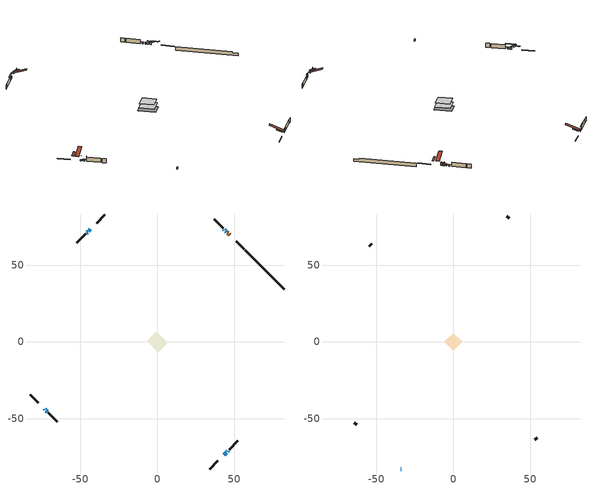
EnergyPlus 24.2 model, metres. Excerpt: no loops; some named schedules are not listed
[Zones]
conditioned space
 floor adiabatic (AdiabaticFloorConstruction): -6.29,0 0,6.29 6.29,0 0,-6.29 z0.84
 floor foundation (Slab1 construction): -6.36,0.97 -0.97,6.36 6.36,-0.97 0.97,-6.36 z-1.26
 wall outside (RimJoist1 construction): 34.17,-82.49 39.38,-77.27 / -82.49,-34.17 -77.27,-39.38 / -34.17,82.49 -39.38,77.27 / 56.4,60.26 51.18,65.47 z0.84:1.14
 wall outside (AdiabaticWallConstruction 1): 47.11,69.55 46.65,70 / 46,70.66 45.58,71.07 z0.84:2.87
 wall outside (AdiabaticWallConstruction): 44.93,71.72 44.65,72 z0.84:2.06; -73.2,-43.46 -72.62,-44.03 / -45.26,71.39 -45.84,70.81 z0.84:1.35; 44,72.66 43.46,73.2 z0.84:1.6; -43.46,73.2 -44.61,72.05 / 45.37,-71.28 45.95,-70.71 / -71.97,-44.69 -71.39,-45.27 z0.84:1.7; 43.46,-73.2 44.71,-71.94 z0.84:2.87
 wall outside (Wall1 construction): 46.6,-70.05 52.4,-64.25 / -70.73,-45.92 -64.93,-51.72 / -46.5,70.16 -52.3,64.36 / 42.8,73.85 37,79.65 z0.84:3.28
 wall foundation (FoundationWall1 construction): 57.05,59.6,-1.26 57.05,59.6,0.84 79.94,36.71,0.84 79.94,36.71,0.28 82.49,34.17,0.28 82.49,34.17,-1.26
 window (WindowConstruction 5): 44.93,71.73 44.65,72 z0.84:2.06
 window (WindowConstruction 7): -73.2,-43.46 -72.62,-44.03 z0.84:1.35
 window (WindowConstruction): 44,72.66 43.46,73.2 z0.84:1.6
 window (WindowConstruction 1): -43.46,73.2 -44.61,72.05 z0.84:1.7
 window (WindowConstruction 2): 43.46,-73.2 44.71,-71.94 z0.84:2.87
 window (WindowConstruction 3): 45.37,-71.28 45.95,-70.71 z0.84:1.7
 window (WindowConstruction 4): -71.96,-44.69 -71.39,-45.27 z0.84:1.7
 window (WindowConstruction 6): -45.27,71.39 -45.84,70.81 z0.84:1.35
 door (Door): 47.11,69.55 46.65,70 z0.84:2.87
 door (Door 1): 45.99,70.66 45.59,71.07 z0.84:2.87
 ceiling adiabatic (AdiabaticFloorConstruction): 0,-6.29 6.29,0 0,6.29 -6.29,0 z0.84
 roof outside (Roof1 construction): 40.66,-75.99,3.28 38.3,-73.63,4.39 37.68,-74.25,4.39 40.04,-76.62,3.28; -75.99,-40.66,3.28 -73.63,-38.3,4.39 -74.25,-37.68,4.39 -76.62,-40.04,3.28; -40.66,75.99,3.28 -38.3,73.63,4.39 -37.68,74.25,4.39 -40.04,76.62,3.28; 49.9,66.75,3.28 47.54,64.39,4.39 48.16,63.77,4.39 50.53,66.13,3.28
attic - vented
 floor to conditioned space (Floor1 construction Reversed): -5.77,0 0,5.77 5.77,0 0,-5.77 z3.28
 wall outside (AdiabaticWallConstruction): -34.17,-82.49 -33.67,-82.49 z0.84:2.06
 wall outside (Wall2 construction): 53.06,-63.59 54.58,-62.07 / -64.27,-52.38 -62.76,-53.9 / -52.96,63.7 -54.47,62.18 / 36.34,80.31 34.82,81.83 z0.84:3.28
 window (WindowConstruction 8): -34.17,-82.49 -33.67,-82.49 z0.84:2.06
 roof outside (Roof2 construction): 42.8,-73.85,3.28 37.18,-68.23,5.93 35.69,-69.71,5.93 41.32,-75.34,3.28; -73.85,-42.8,3.28 -68.23,-37.18,5.93 -69.71,-35.69,5.93 -75.34,-41.32,3.28; -42.8,73.85,3.28 -37.18,68.23,5.93 -35.69,69.71,5.93 -41.32,75.34,3.28; 47.76,68.89,3.28 42.14,63.26,5.93 43.62,61.78,5.93 49.25,67.41,3.28
shading: -70.73,-45.92 -75.09,-41.57 -75.38,-41.86 -71.02,-46.21 z4.02; 43.32,73.34 44.14,72.52 44.43,72.81 43.61,73.63 z1.8; -44.75,71.9 -43.31,73.34 -43.61,73.63 -45.04,72.19 z1.9; 44.86,-71.8 43.31,-73.34 43.61,-73.63 45.15,-72.09 z3.07; 46.09,-70.57 45.23,-71.43 45.52,-71.72 46.38,-70.86 z1.9; -71.25,-45.41 -72.11,-44.55 -72.4,-44.84 -71.54,-45.7 z1.9; -47.73,68.93 -43.38,73.28 -43.67,73.57 -48.02,69.22 z4.02
[Building]
Building 1: Terrain=Suburbs
[Site:Location]
Quebec Intl AP_QC: Latitude {deg}=46.8; Longitude {deg}=-71.38; Time Zone {hr}=-5; Elevation {m}=74; Keep Site Location Information=Yes
[Site:GroundTemperature:Shallow]
0.0108218, -2.24938, -2.43038, -1.3578, 2.94801, 7.23376, 10.9493, 13.303, 13.5029, 11.5886, 7.96783, 3.81355
[Site:WaterMainsTemperature]
Calculation Method=Schedule; Temperature Schedule=mains temperature schedule
[Material] Roughness=Rough; Thermal Absorptance=0.9
Name | Thickness {m} | Conductivity {W/m-K} | Density {kg/m3} | Specific Heat {J/kg-K} | Solar Absorptance | Visible Absorptance
asphalt or fiberglass shingles | 0.00635 | 0.162714 | 1121.4 | 1465.45 | 0.4 | 0.4
ceiling loosefill ins | 0.0846667 | 0.0480833 | 16.02 | 1046.75 | 0.7 | 0.7
ceiling stud and cavity | 0.1397 | 0.105783 | 65.682 | 1177.47 | 0.7 | 0.7
concrete 4.0 in. | 0.1016 | 1.803125 | 2242.8 | 837.4 | 0.7 | 0.7
concrete 8.0 in. | 0.2032 | 1.803125 | 2242.8 | 837.4 | 0.7 | 0.7
door material | 0.04445 | 0.0451087 | 512.64 | 1214.23 | 0.7 | 0.7
door material 1 | 0.04445 | 0.188738 | 512.64 | 1214.23 | 0.7 | 0.7
exterior vertical ins | 0.0070899 | 0.029427 | 32.04 | 1214.23 | 0.7 | 0.7
floor covering | 0.0127 | 0.0433444 | 54.468 | 1339.84 | 0.6 | 0.6
floor rigid ins; wall rigid ins | 0.512978 | 0.029427 | 32.04 | 1214.23 | 0.7 | 0.7
floor stud and cavity | 0.1397 | 1.75129 | 37.0049 | 1207.88 | 0.7 | 0.7
furniture material conditioned space 1 | 0.1524 | 0.115458 | 640.8 | 1214.23 | 0.6 | 0.6
gypsum board | 0.0127 | 0.160291 | 801 | 837.4 | 0.6 | 0.6
gypsum board 1 | 0.0127 | 0.160291 | 801 | 837.4 | 0.7 | 0.7
osb sheathing 0.5 in. | 0.0127 | 0.115458 | 512.64 | 1214.23 | 0.7 | 0.7
osb sheathing 0.75 in. | 0.01905 | 0.115458 | 512.64 | 1214.23 | 0.7 | 0.7
osb sheathing 2.0 in. | 0.0508 | 0.115458 | 512.64 | 1214.23 | 0.7 | 0.7
rim joist rigid ins; roof rigid ins | 0.051816 | 0.029427 | 32.04 | 1214.23 | 0.7 | 0.7
rim joist stud and cavity | 0.0508 | 0.275866 | 125.044 | 1163.47 | 0.6 | 0.6
roof stud and cavity | 0.2032 | 0.614537 | 78.34581 | 1123.46 | 0.7 | 0.7
wall stud and cavity | 0.1397 | 0.0739406 | 139.0536 | 1170.24 | 0.7 | 0.7
wall stud and cavity 1 | 0.0889 | 6.1454 | 50.32683 | 1063.81 | 0.6 | 0.6
wall stud and cavity 2 | 0.0889 | 0.380278 | 52.3479 | 1209.89 | 0.7 | 0.7
wall stud and cavity 3 | 0.0889 | 0.391764 | 83.0341 | 1211.67 | 0.7 | 0.7
wood siding | 0.0254 | 0.102417 | 544.68 | 1172.36 | 0.4 | 0.4
wood siding 1 | 0.00254 | 0.102417 | 544.68 | 1172.36 | 0.4 | 0.4
wood siding 2; wood siding 3; wood siding 4 | 0.0254 | 0.102417 | 544.68 | 1172.36 | 0.7 | 0.7
[WindowMaterial:SimpleGlazingSystem]
Name | U-Factor {W/m2-K} | Solar Heat Gain Coefficient
WindowMaterial | 3.05136 | 0.46
WindowMaterial 1 | 3.03546 | 0.49
WindowMaterial 2 | 2.97754 | 0.59
WindowMaterial 3 | 3.04568 | 0.44
WindowMaterial 4 | 3.0542 | 0.42
WindowMaterial 5 | 5.35606 | 0.68
[Construction]
AdiabaticFloorConstruction: floor stud and cavity, floor rigid ins, osb sheathing 0.75 in., floor covering
AdiabaticWallConstruction: wood siding 3, wall rigid ins, wall stud and cavity 2, gypsum board
AdiabaticWallConstruction 1: wood siding 4, wall rigid ins, wall stud and cavity 2, gypsum board
Door: door material
Door 1: door material 1
Floor1 construction Reversed: gypsum board, ceiling stud and cavity, ceiling loosefill ins
FoundationWall1 construction: concrete 8.0 in., gypsum board 1
furniture construction conditioned space 1: furniture material conditioned space 1
PartitionWallConstruction: gypsum board, wall stud and cavity 3, gypsum board
RimJoist1 construction: wood siding 2, rim joist rigid ins, osb sheathing 2.0 in., rim joist stud and cavity
Roof1 construction: asphalt or fiberglass shingles, roof rigid ins, osb sheathing 0.75 in., roof stud and cavity, gypsum board
Roof2 construction: asphalt or fiberglass shingles
Slab1 construction: concrete 4.0 in.
Wall1 construction: wood siding, osb sheathing 0.5 in., wall stud and cavity, gypsum board
Wall2 construction: wood siding 1, wall stud and cavity 1
WindowConstruction: WindowMaterial
WindowConstruction 1; WindowConstruction 3; WindowConstruction 4: WindowMaterial 1
WindowConstruction 2: WindowMaterial 2
WindowConstruction 5: WindowMaterial 3
WindowConstruction 6; WindowConstruction 7: WindowMaterial 4
WindowConstruction 8: WindowMaterial 5
[Zone] Multiplier=1; Part of Total Floor Area=Yes
Name | Volume {m3}
attic - vented | 28.7103
conditioned space | 382.1
[Space]
Name | Zone | Volume {m3}
attic - vented 1 | attic - vented | 28.7103
conditioned space 1 | conditioned space | 382.1
[ZoneInfiltration:EffectiveLeakageArea]
infil attic - vented 1: Zone or Space=attic - vented 1; Schedule=Always On Discrete; Effective Air Leakage Area {cm2}=2462.77; Stack Coefficient=0.000354048; Wind Coefficient=1.27131e-05
[ZoneMixing]
whole house fan mix: Zone or Space=attic - vented; Schedule=Always On Continuous; Design Flow Rate Calculation Method=Flow/Zone; Design Flow Rate {m3/s}=0; Source Zone or Space=conditioned space
[SurfaceProperty:ExposedFoundationPerimeter]
Slab1: Exposed Perimeter Calculation Method=TotalExposedPerimeter; Total Exposed Perimeter {m}=35.967
[InternalMass] Zone or ZoneList=conditioned space; Space or SpaceList=conditioned space 1
Name | Construction | Surface Area {m2}
furniture mass conditioned space 1 | furniture construction conditioned space 1 | 63.2001
partition wall mass | PartitionWallConstruction | 158
[Lights]
interior lighting: Zone or ZoneList or Space or SpaceList=conditioned space 1; Schedule=interior lighting schedule; Design Level Calculation Method=LightingLevel; Lighting Level {W}=343.2; Return Air Fraction=0; Fraction Radiant=0.6; Fraction Visible=0.2; Fraction Replaceable=1
[People]
occupants: Zone or ZoneList or Space or SpaceList=conditioned space 1; Number of People Schedule=occupants schedule; Number of People Calculation Method=People; Number of People=3; Fraction Radiant=0.314171; Sensible Heat Fraction=0.56303; Activity Level Schedule=occupants activity schedule; Carbon Dioxide Generation Rate {m3/s-W}=0; Enable ASHRAE 55 Comfort Warnings=No; Mean Radiant Temperature Calculation Type=EnclosureAveraged
[ElectricEquipment] Zone or ZoneList or Space or SpaceList=conditioned space 1; Design Level Calculation Method=EquipmentLevel
Name | Schedule | Design Level {W} | Fraction Latent | Fraction Radiant | Fraction Lost
clothes dryer | clothes dryer schedule | 140.772 | 0.015 | 0.081 | 0.85
clothes washer | clothes washer schedule | 32.1985 | 0.03 | 0.162 | 0.7
cooking range | cooking range schedule | 215.147 | 0.08 | 0.432 | 0.2
dishwasher | dishwasher schedule | 66.8632 | 0.3 | 0.18 | 0.4
fridge | fridge schedule | 72.9452 | 0 | 0.6 | 0
mech vent bath fan 0 | mech vent bath fan 0 schedule | 50.2 | 0 | 0 | 1
mech vent house fan | mech vent house fan schedule | 14.1667 | 0 | 0 | 1
mech vent house fan cfis | mech vent house fan cfis schedule | 0 | 0 | 0 | 0
mech vent range fan 0 | mech vent range fan 0 schedule | 57 | 0 | 0 | 1
misc plug loads | misc plug loads schedule | 494.7 | 0.045 | 0.513 | 0.1
whole house fan | Always On Discrete | 0 | 0 | 0 | 1
[OtherEquipment] Zone or ZoneList or Space or SpaceList=conditioned space 1; Design Level Calculation Method=EquipmentLevel
Name | Fuel Type | Schedule | Design Level {W} | Fraction Latent | Fraction Radiant | Fraction Lost
clothes dryer 1 | Electricity | clothes dryer schedule | 0 | 0.015 | 0.081 | 0.85
cooking range 1 | Electricity | cooking range schedule | 0 | 0.08 | 0.432 | 0.2
general water use latent | None | general water use schedule | 62.594 | 1 | 0 | 0
general water use sensible | None | general water use schedule | -61.6891 | 0 | 0.6 | 0
mech vent house fan latent load | None | Always On Discrete | 0 | 1 | 0 | 0
mech vent house fan sensible load | None | Always On Discrete | 0 | 0 | 0 | 0
water heater energy adjustment1 | Electricity | Always On Discrete | 0.01 | 0 | 0 | 1
[ZoneInfiltration:DesignFlowRate] Zone or ZoneList or Space or SpaceList=conditioned space 1; Schedule=Always On Discrete; Design Flow Rate Calculation Method=Flow/Zone; Design Flow Rate {m3/s}=0
infil flow; natural vent flow; whole house fan flow
[ZoneControl:Thermostat]
conditioned space Thermostat: Zone or ZoneList=conditioned space; Control Type Schedule=conditioned space Thermostat Schedule; Control 1=conditioned space temperature setpoint; Temperature Difference Between Cutout And Setpoint {deltaC}=0
[ZoneHVAC:Baseboard:Convective:Electric]
electric baseboard: Availability Schedule=Always On Discrete; Heating Design Capacity {W}=11161.9; Efficiency=1
[AirLoopHVAC:UnitarySystem]
unit heater unitary system: Control Type=Load; Controlling Zone or Thermostat Location=conditioned space; Dehumidification Control Type=None; Availability Schedule=Always On Discrete; Supply Fan=unit heater supply fan; Fan Placement=BlowThrough; Supply Air Fan Operating Mode Schedule=unit heater auto fan schedule; Heating Coil=unit heater htg coil; DX Heating Coil Sizing Ratio=1; Use DOAS DX Cooling Coil=No; Minimum Supply Air Temperature {C}=2; Latent Load Control=SensibleOnlyLoadControl; Cooling Supply Air Flow Rate Method=None; Heating Supply Air Flow Rate Method=SupplyAirFlowRate; Heating Supply Air Flow Rate {m3/s}=0.00141584; No Load Supply Air Flow Rate Method=SupplyAirFlowRate; No Load Supply Air Flow Rate {m3/s}=0; No Load Supply Air Flow Rate Control Set To Low Speed=Yes; Maximum Supply Air Temperature {C}=48.8889; Maximum Outdoor Dry-Bulb Temperature for Supplemental Heater Operation {C}=21; Ancillary On-Cycle Electric Power {W}=0; Ancillary Off-Cycle Electric Power {W}=0
[Fan:SystemModel]
unit heater supply fan: Availability Schedule=Always On Discrete; Design Maximum Air Flow Rate {m3/s}=0.00141584; Speed Control Method=Discrete; Electric Power Minimum Flow Rate Fraction=0.2; Design Pressure Rise {Pa}=500; Motor Efficiency=1; Motor In Air Stream Fraction=1; Design Electric Power Consumption {W}=Autosize; Design Power Sizing Method=PowerPerFlow; Electric Power Per Unit Flow Rate {W/(m3/s)}=28251.7; Electric Power Per Unit Flow Rate Per Unit Pressure {W/((m3/s)-Pa)}=1.66667; Fan Total Efficiency=0.7; Motor Loss Radiative Fraction=0; Number of Speeds=1; Speed Flow Fraction 1=1; Speed Electric Power Fraction 1=1
[Coil:Heating:Fuel]
unit heater htg coil: Availability Schedule=Always On Discrete; Fuel Type=OtherFuel1; Burner Efficiency=0.3; Nominal Capacity {W}=0.293071; On Cycle Parasitic Electric Load {W}=0; Off Cycle Parasitic Fuel Load {W}=0
[Zone equipment]
conditioned space: electric baseboard, unit heater unitary system
[Foundation:Kiva]
Foundation Kiva 1: Initial Indoor Air Temperature {C}=18; Wall Height Above Grade {m}=0.839998; Wall Depth Below Slab {m}=0.2032; Custom Block Material Name 1=exterior vertical ins; Custom Block Depth 1 {m}=2.10001; Custom Block X Position 1 {m}=0.2159; Custom Block Z Position 1 {m}=0
[Foundation:Kiva:Settings]
Soil Conductivity {W/m-K}=0.849921; Soil Density {kg/m3}=1842.3; Soil Specific Heat {J/kg-K}=418.7; Ground Solar Absorptivity=0.9; Ground Thermal Absorptivity=0.9; Ground Surface Roughness {m}=0.03; Far-Field Width {m}=40; Deep-Ground Boundary Condition=ZeroFlux; Deep-Ground Depth {m}=40; Minimum Cell Dimension {m}=0.2; Maximum Cell Growth Coefficient=3; Simulation Timestep=Timestep
[Exterior:Lights]
exterior lighting: Schedule=exterior lighting schedule; Design Level {W}=75.6
[EnergyManagementSystem:GlobalVariable]
infil_program_Qfan
infil_program_Qinf
natural_vent_program_Qnv
natural_vent_program_Qwhf
[EnergyManagementSystem:Sensor]
Name | Output:Variable or Output:Meter Index Key | Output:Variable or Output:Meter
airflow_gain | infil flow | Infiltration Sensible Heat Gain Energy
airflow_gain_1 | natural vent flow | Infiltration Sensible Heat Gain Energy
airflow_gain_2 | whole house fan flow | Infiltration Sensible Heat Gain Energy
airflow_loss | infil flow | Infiltration Sensible Heat Loss Energy
airflow_loss_1 | natural vent flow | Infiltration Sensible Heat Loss Energy
airflow_loss_2 | whole house fan flow | Infiltration Sensible Heat Loss Energy
clg_load_cond |  | Cooling:EnergyTransfer:Zone:CONDITIONED SPACE
clg_sp_s; clg_sp_s_1 | cooling setpoint | Schedule Value
clothes_dryer_exhaust_0_sch_s | clothes dryer exhaust 0 schedule | Schedule Value
conditioned_space_clg_unmet_s | conditioned space | Zone Cooling Setpoint Not Met Time
conditioned_space_htg_unmet_s | conditioned space | Zone Heating Setpoint Not Met Time
cool_season | cooling season schedule | Schedule Value
fridge_tin_s | conditioned space | Zone Mean Air Temperature
htg_load_cond |  | Heating:EnergyTransfer:Zone:CONDITIONED SPACE
htg_sp_s; htg_sp_s_1 | heating setpoint | Schedule Value
ig_ee_conv | clothes dryer | Electric Equipment Convective Heating Energy
ig_ee_conv_2 | cooking range | Electric Equipment Convective Heating Energy
ig_ee_conv_4 | fridge | Electric Equipment Convective Heating Energy
ig_ee_conv_5 | misc plug loads | Electric Equipment Convective Heating Energy
ig_ee_conv_6 | whole house fan | Electric Equipment Convective Heating Energy
ig_ee_rad | clothes dryer | Electric Equipment Radiant Heating Energy
ig_ee_rad_2 | cooking range | Electric Equipment Radiant Heating Energy
ig_ee_rad_4 | fridge | Electric Equipment Radiant Heating Energy
ig_ee_rad_5 | misc plug loads | Electric Equipment Radiant Heating Energy
ig_ee_rad_6 | whole house fan | Electric Equipment Radiant Heating Energy
ig_lgt_conv | interior lighting | Lights Convective Heating Energy
ig_lgt_rad | interior lighting | Lights Radiant Heating Energy
ig_lgt_vis | interior lighting | Lights Visible Radiation Heating Energy
ig_oe_conv | clothes dryer 1 | Other Equipment Convective Heating Energy
ig_oe_conv_1 | cooking range 1 | Other Equipment Convective Heating Energy
ig_oe_conv_2 | general water use latent | Other Equipment Convective Heating Energy
ig_oe_conv_3 | general water use sensible | Other Equipment Convective Heating Energy
ig_oe_conv_4 | water heater energy adjustment1 | Other Equipment Convective Heating Energy
ig_oe_rad | clothes dryer 1 | Other Equipment Radiant Heating Energy
ig_oe_rad_1 | cooking range 1 | Other Equipment Radiant Heating Energy
ig_oe_rad_2 | general water use latent | Other Equipment Radiant Heating Energy
ig_oe_rad_3 | general water use sensible | Other Equipment Radiant Heating Energy
ig_oe_rad_4 | water heater energy adjustment1 | Other Equipment Radiant Heating Energy
ig_ppl_conv | occupants | People Convective Heating Energy
ig_ppl_rad | occupants | People Radiant Heating Energy
im_conv | furniture mass conditioned space 1 | Surface Inside Face Convection Heat Gain Energy
im_conv_1 | partition wall mass | Surface Inside Face Convection Heat Gain Energy
im_ig | furniture mass conditioned space 1 | Surface Inside Face Internal Gains Radiation Heat Gain Energy
im_ig_1 | partition wall mass | Surface Inside Face Internal Gains Radiation Heat Gain Energy
im_lgt | furniture mass conditioned space 1 | Surface Inside Face Lights Radiation Heat Gain Energy
im_lgt_1 | partition wall mass | Surface Inside Face Lights Radiation Heat Gain Energy
im_sol | furniture mass conditioned space 1 | Surface Inside Face Solar Radiation Heat Gain Energy
im_sol_1 | partition wall mass | Surface Inside Face Solar Radiation Heat Gain Energy
im_surf | furniture mass conditioned space 1 | Surface Inside Face Net Surface Thermal Radiation Heat Gain Energy
im_surf_1 | partition wall mass | Surface Inside Face Net Surface Thermal Radiation Heat Gain Energy
mech_vent_bath_fan_0_sch_s | mech vent bath fan 0 schedule | Schedule Value
mech_vent_range_fan_0_sch_s | mech vent range fan 0 schedule | Schedule Value
mv_conv | mech vent bath fan 0 | Electric Equipment Convective Heating Energy
mv_conv_1 | mech vent house fan | Electric Equipment Convective Heating Energy
mv_conv_2 | mech vent house fan cfis | Electric Equipment Convective Heating Energy
mv_conv_3 | mech vent range fan 0 | Electric Equipment Convective Heating Energy
mv_conv_4 | mech vent house fan latent load | Other Equipment Convective Heating Energy
mv_conv_5 | mech vent house fan sensible load | Other Equipment Convective Heating Energy
mv_rad | mech vent bath fan 0 | Electric Equipment Radiant Heating Energy
mv_rad_1 | mech vent house fan | Electric Equipment Radiant Heating Energy
mv_rad_2 | mech vent house fan cfis | Electric Equipment Radiant Heating Energy
mv_rad_3 | mech vent range fan 0 | Electric Equipment Radiant Heating Energy
mv_rad_4 | mech vent house fan latent load | Other Equipment Radiant Heating Energy
mv_rad_5 | mech vent house fan sensible load | Other Equipment Radiant Heating Energy
natural_vent_s | natural vent schedule | Schedule Value
out_pb_s |  | Site Outdoor Air Barometric Pressure
out_wt_s |  | Site Outdoor Air Humidity Ratio
site_vw_s |  | Site Wind Speed
ss_back_out | Window1 | Surface Window Shortwave from Zone Back Out Window Heat Transfer Rate
ss_back_out_1 | Window10 | Surface Window Shortwave from Zone Back Out Window Heat Transfer Rate
ss_back_out_2 | Window2 | Surface Window Shortwave from Zone Back Out Window Heat Transfer Rate
ss_back_out_3 | Window3 | Surface Window Shortwave from Zone Back Out Window Heat Transfer Rate
ss_back_out_4 | Window5 | Surface Window Shortwave from Zone Back Out Window Heat Transfer Rate
ss_back_out_5 | Window6 | Surface Window Shortwave from Zone Back Out Window Heat Transfer Rate
ss_back_out_6 | Window7 | Surface Window Shortwave from Zone Back Out Window Heat Transfer Rate
ss_back_out_7 | Window9 | Surface Window Shortwave from Zone Back Out Window Heat Transfer Rate
ss_conv | Door1 | Surface Inside Face Convection Heat Gain Energy
ss_conv_1 | Door2 | Surface Inside Face Convection Heat Gain Energy
ss_conv_2 | Window1 | Surface Inside Face Convection Heat Gain Energy
ss_conv_3 | Window10 | Surface Inside Face Convection Heat Gain Energy
ss_conv_4 | Window2 | Surface Inside Face Convection Heat Gain Energy
ss_conv_5 | Window3 | Surface Inside Face Convection Heat Gain Energy
ss_conv_6 | Window5 | Surface Inside Face Convection Heat Gain Energy
ss_conv_7 | Window6 | Surface Inside Face Convection Heat Gain Energy
ss_conv_8 | Window7 | Surface Inside Face Convection Heat Gain Energy
ss_conv_9 | Window9 | Surface Inside Face Convection Heat Gain Energy
ss_ig | Door1 | Surface Inside Face Internal Gains Radiation Heat Gain Energy
ss_ig_1 | Door2 | Surface Inside Face Internal Gains Radiation Heat Gain Energy
ss_ig_2 | Window1 | Surface Inside Face Internal Gains Radiation Heat Gain Energy
ss_ig_3 | Window10 | Surface Inside Face Internal Gains Radiation Heat Gain Energy
ss_ig_4 | Window2 | Surface Inside Face Internal Gains Radiation Heat Gain Energy
ss_ig_5 | Window3 | Surface Inside Face Internal Gains Radiation Heat Gain Energy
ss_ig_6 | Window5 | Surface Inside Face Internal Gains Radiation Heat Gain Energy
ss_ig_7 | Window6 | Surface Inside Face Internal Gains Radiation Heat Gain Energy
ss_ig_8 | Window7 | Surface Inside Face Internal Gains Radiation Heat Gain Energy
ss_ig_9 | Window9 | Surface Inside Face Internal Gains Radiation Heat Gain Energy
ss_lgt | Door1 | Surface Inside Face Lights Radiation Heat Gain Energy
ss_lgt_1 | Door2 | Surface Inside Face Lights Radiation Heat Gain Energy
ss_sol | Door1 | Surface Inside Face Solar Radiation Heat Gain Energy
ss_sol_1 | Door2 | Surface Inside Face Solar Radiation Heat Gain Energy
ss_surf | Door1 | Surface Inside Face Net Surface Thermal Radiation Heat Gain Energy
ss_surf_1 | Door2 | Surface Inside Face Net Surface Thermal Radiation Heat Gain Energy
ss_surf_2 | Window1 | Surface Inside Face Net Surface Thermal Radiation Heat Gain Energy
ss_surf_3 | Window10 | Surface Inside Face Net Surface Thermal Radiation Heat Gain Energy
ss_surf_4 | Window2 | Surface Inside Face Net Surface Thermal Radiation Heat Gain Energy
ss_surf_5 | Window3 | Surface Inside Face Net Surface Thermal Radiation Heat Gain Energy
ss_surf_6 | Window5 | Surface Inside Face Net Surface Thermal Radiation Heat Gain Energy
ss_surf_7 | Window6 | Surface Inside Face Net Surface Thermal Radiation Heat Gain Energy
ss_surf_8 | Window7 | Surface Inside Face Net Surface Thermal Radiation Heat Gain Energy
ss_surf_9 | Window9 | Surface Inside Face Net Surface Thermal Radiation Heat Gain Energy
ss_trans_in | Window1 | Surface Window Transmitted Solar Radiation Rate
ss_trans_in_1 | Window10 | Surface Window Transmitted Solar Radiation Rate
ss_trans_in_2 | Window2 | Surface Window Transmitted Solar Radiation Rate
ss_trans_in_3 | Window3 | Surface Window Transmitted Solar Radiation Rate
ss_trans_in_4 | Window5 | Surface Window Transmitted Solar Radiation Rate
ss_trans_in_5 | Window6 | Surface Window Transmitted Solar Radiation Rate
ss_trans_in_6 | Window7 | Surface Window Transmitted Solar Radiation Rate
ss_trans_in_7 | Window9 | Surface Window Transmitted Solar Radiation Rate
ss_trans_out | Window1 | Surface Inside Face Initial Transmitted Diffuse Transmitted Out Window Solar Radiation Rate
ss_trans_out_1 | Window10 | Surface Inside Face Initial Transmitted Diffuse Transmitted Out Window Solar Radiation Rate
ss_trans_out_2 | Window2 | Surface Inside Face Initial Transmitted Diffuse Transmitted Out Window Solar Radiation Rate
ss_trans_out_3 | Window3 | Surface Inside Face Initial Transmitted Diffuse Transmitted Out Window Solar Radiation Rate
ss_trans_out_4 | Window5 | Surface Inside Face Initial Transmitted Diffuse Transmitted Out Window Solar Radiation Rate
ss_trans_out_5 | Window6 | Surface Inside Face Initial Transmitted Diffuse Transmitted Out Window Solar Radiation Rate
ss_trans_out_6 | Window7 | Surface Inside Face Initial Transmitted Diffuse Transmitted Out Window Solar Radiation Rate
ss_trans_out_7 | Window9 | Surface Inside Face Initial Transmitted Diffuse Transmitted Out Window Solar Radiation Rate
s_conv | Floor1 | Surface Inside Face Convection Heat Gain Energy
s_conv_1 | FoundationWall1 | Surface Inside Face Convection Heat Gain Energy
s_conv_10 | Roof1:315 | Surface Inside Face Convection Heat Gain Energy
s_conv_11 | Roof1:45 | Surface Inside Face Convection Heat Gain Energy
s_conv_12 | Slab1 | Surface Inside Face Convection Heat Gain Energy
s_conv_13 | Wall1:135 | Surface Inside Face Convection Heat Gain Energy
s_conv_14 | Wall1:225 | Surface Inside Face Convection Heat Gain Energy
s_conv_15 | Wall1:315 | Surface Inside Face Convection Heat Gain Energy
s_conv_16 | Wall1:45 | Surface Inside Face Convection Heat Gain Energy
s_conv_2 | inferred conditioned ceiling | Surface Inside Face Convection Heat Gain Energy
s_conv_3 | inferred conditioned floor | Surface Inside Face Convection Heat Gain Energy
